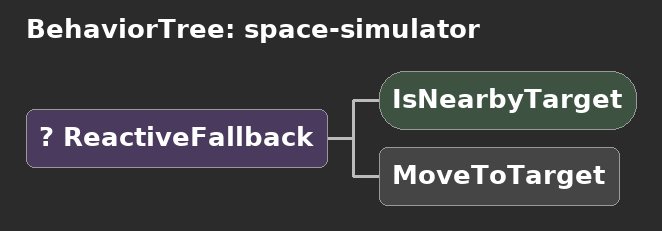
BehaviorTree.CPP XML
<?xml version="1.0" encoding="UTF-8"?>
<root BTCPP_format="4">
  <BehaviorTree ID="space-simulator">
    <ReactiveFallback>
      <IsNearbyTarget/>
      <MoveToTarget/>
    </ReactiveFallback>
  </BehaviorTree>

</root>
